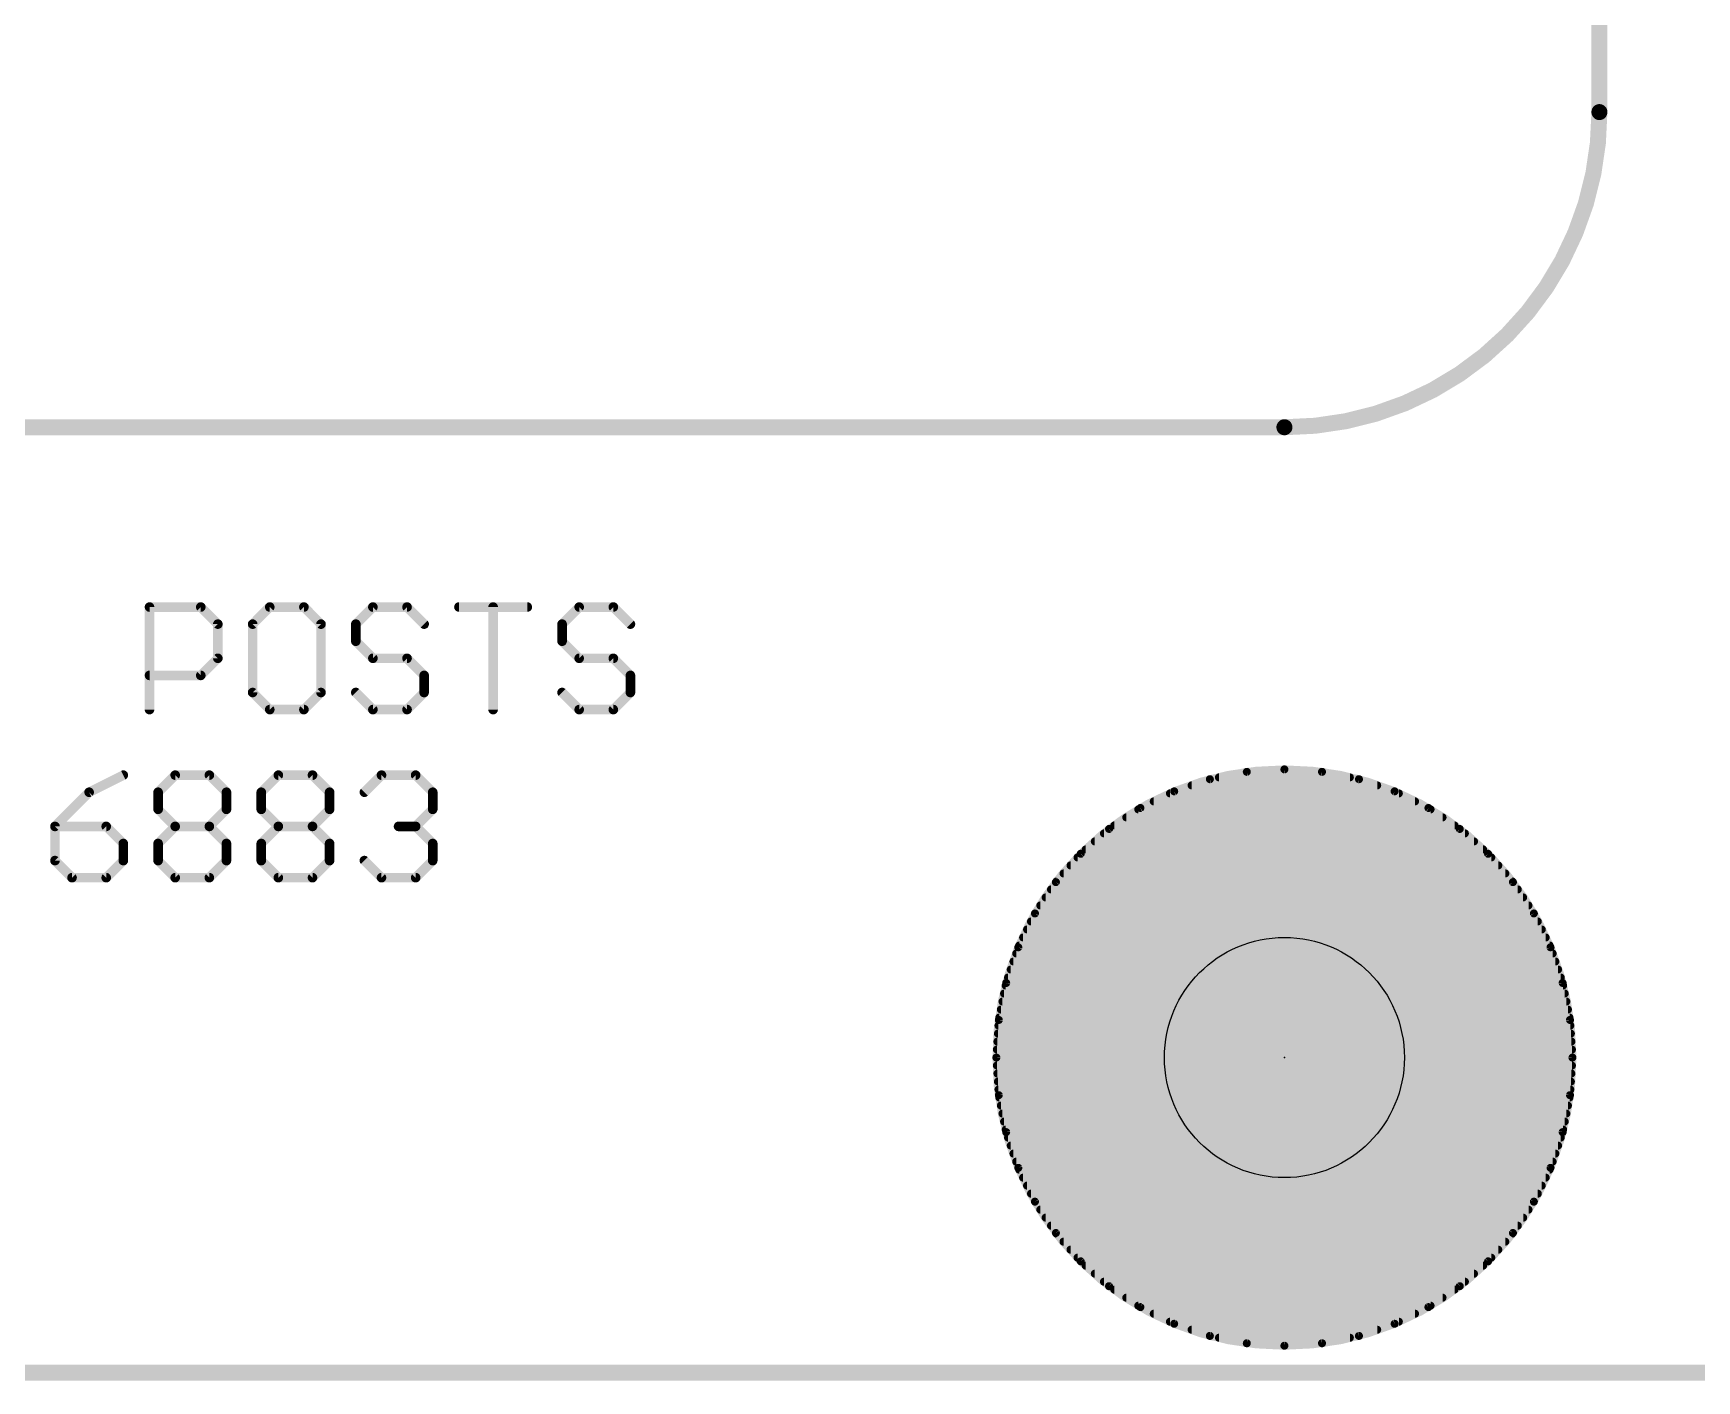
# Model space of a CAD drawing. Extents: x 0 to 426, y 0 to 160.
# Drawn here: x 225.14 to 251.54, y -0.13 to 21.25 of the extents above; entities that cross this region are included whole.
import ezdxf

# ---------------------------------------------------------------- set-up
doc = ezdxf.new("R2010")
doc.units = 0
doc.header["$MEASUREMENT"] = 0
for name, color, linetype in [('20', 7, 'CONTINUOUS'), ('21', 253, 'CONTINUOUS'), ('23', 7, 'CONTINUOUS'), ('41', 22, 'CONTINUOUS'), ('42', 175, 'CONTINUOUS'), ('48', 253, 'CONTINUOUS')]:
    doc.layers.add(name, color=color, linetype=linetype)

msp = doc.modelspace()

# ---------------------------------------------------------------- linework, layer by layer
at = {"layer": '20', "const_width": 0.254}
for points in [[(250, 40), (250, 20)], [(245, 15), (205, 15)], [(5, 0), (335, 0)]]:
    msp.add_lwpolyline(points, dxfattribs=at)
at = {"layer": '20'}
for points, const_width in [([(245, 15, 0.4142), (250, 20)], 0.254), ([(250.0635, 20, 1), (249.9365, 20)], 0.127), ([(249.9365, 20, 1), (250.0635, 20)], 0.127), ([(245, 15.0635, 1), (245, 14.9365)], 0.127), ([(245, 14.9365, 1), (245, 15.0635)], 0.127)]:
    msp.add_lwpolyline(points, format="xyb", dxfattribs=dict(at, const_width=const_width))
msp.add_circle((245, 5), 1.905, dxfattribs=at)
at = {"layer": '21', "const_width": 0.127}
msp.add_lwpolyline([(245, 0.428, 1), (245, 9.572, 1), (245, 0.428)], format="xyb", dxfattribs=at)
at = {"layer": '23'}
msp.add_point((245, 5), dxfattribs=at)
at = {"layer": '41', "const_width": 0.127}
for points in [[(243.8167, 9.4162), (244.4032, 9.5329)], [(243.9614, 9.445), (246.0386, 9.445)], [(244.4032, 9.5329), (245, 9.572)], [(245, 9.572), (245.5968, 9.5329)], [(245.5968, 9.5329), (246.1833, 9.4162)], [(242.714, 8.9595), (243.2504, 9.224)], [(243.1835, 9.191), (246.8165, 9.191)], [(243.2504, 9.224), (243.8167, 9.4162)], [(243.5274, 9.318), (246.4726, 9.318)], [(246.1833, 9.4162), (246.7496, 9.224)], [(246.7496, 9.224), (247.286, 8.9595)], [(242.2167, 8.6272), (242.714, 8.9595)], [(242.6804, 8.937), (247.3196, 8.937)], [(242.926, 9.064), (247.074, 9.064)], [(247.286, 8.9595), (247.7833, 8.6272)], [(242.3002, 8.683), (247.6998, 8.683)], [(242.4903, 8.81), (247.5097, 8.81)], [(241.7671, 8.2329), (242.2167, 8.6272)], [(241.9907, 8.429), (248.0093, 8.429)], [(242.1355, 8.556), (247.8645, 8.556)], [(247.7833, 8.6272), (248.2329, 8.2329)], [(241.3728, 7.7833), (241.7671, 8.2329)], [(241.7163, 8.175), (248.2837, 8.175)], [(241.8459, 8.302), (248.1541, 8.302)], [(248.2329, 8.2329), (248.6272, 7.7833)], [(241.4936, 7.921), (248.5064, 7.921)], [(241.605, 8.048), (248.395, 8.048)], [(241.0405, 7.286), (241.3728, 7.7833)], [(241.2951, 7.667), (248.7049, 7.667)], [(241.3822, 7.794), (248.6178, 7.794)], [(248.6272, 7.7833), (248.9595, 7.286)], [(241.1254, 7.413), (248.8746, 7.413)], [(241.2102, 7.54), (248.7897, 7.54)], [(240.776, 6.7496), (241.0405, 7.286)], [(240.9779, 7.159), (249.0221, 7.159)], [(241.0405, 7.286), (248.9595, 7.286)], [(248.9595, 7.286), (249.224, 6.7496)], [(240.8526, 6.905), (249.1474, 6.905)], [(240.9153, 7.032), (249.0847, 7.032)], [(240.5838, 6.1833), (240.776, 6.7496)], [(240.7425, 6.651), (249.2575, 6.651)], [(240.79, 6.778), (249.21, 6.778)], [(249.224, 6.7496), (249.4162, 6.1833)], [(240.6563, 6.397), (249.3437, 6.397)], [(240.6994, 6.524), (249.3006, 6.524)], [(240.4671, 5.5968), (240.5838, 6.1833)], [(240.5505, 6.016), (249.4495, 6.016)], [(240.5758, 6.143), (249.4242, 6.143)], [(240.6132, 6.27), (249.3868, 6.27)], [(249.4162, 6.1833), (249.5329, 5.5968)], [(240.5, 5.762), (249.5, 5.762)], [(240.5252, 5.889), (249.4748, 5.889)], [(240.428, 5), (240.4671, 5.5968)], [(240.4613, 5.508), (249.5387, 5.508)], [(240.4747, 5.635), (249.5253, 5.635)], [(249.5329, 5.5968), (249.572, 5)], [(240.4446, 5.254), (249.5554, 5.254)], [(240.453, 5.381), (249.547, 5.381)], [(240.4671, 4.4032), (240.428, 5)], [(240.428, 5), (249.572, 5)], [(240.4363, 5.127), (249.5637, 5.127)], [(249.572, 5), (249.5329, 4.4032)], [(240.4363, 4.873), (249.5637, 4.873)], [(240.4447, 4.746), (249.5554, 4.746)], [(240.453, 4.619), (249.547, 4.619)], [(240.4613, 4.492), (249.5387, 4.492)], [(240.5838, 3.8167), (240.4671, 4.4032)], [(240.4747, 4.365), (249.5253, 4.365)], [(240.5, 4.238), (249.5, 4.238)], [(249.5329, 4.4032), (249.4162, 3.8167)], [(240.5252, 4.111), (249.4748, 4.111)], [(240.5505, 3.984), (249.4495, 3.984)], [(240.5758, 3.857), (249.4242, 3.857)], [(240.776, 3.2504), (240.5838, 3.8167)], [(240.6132, 3.73), (249.3868, 3.73)], [(249.4162, 3.8167), (249.224, 3.2504)], [(240.6563, 3.603), (249.3437, 3.603)], [(240.6994, 3.476), (249.3006, 3.476)], [(240.7425, 3.349), (249.2575, 3.349)], [(241.0405, 2.714), (240.776, 3.2504)], [(240.79, 3.222), (249.21, 3.222)], [(249.224, 3.2504), (248.9595, 2.714)], [(240.8526, 3.095), (249.1474, 3.095)], [(240.9153, 2.968), (249.0847, 2.968)], [(240.9779, 2.841), (249.0221, 2.841)], [(241.3728, 2.2167), (241.0405, 2.714)], [(241.0405, 2.714), (248.9595, 2.714)], [(241.1254, 2.587), (248.8746, 2.587)], [(248.9595, 2.714), (248.6272, 2.2167)], [(241.2103, 2.46), (248.7898, 2.46)], [(241.2951, 2.333), (248.7049, 2.333)], [(241.7671, 1.7671), (241.3728, 2.2167)], [(241.3822, 2.206), (248.6178, 2.206)], [(241.4936, 2.079), (248.5064, 2.079)], [(248.6272, 2.2167), (248.2329, 1.7671)], [(241.605, 1.952), (248.395, 1.952)], [(241.7163, 1.825), (248.2837, 1.825)], [(242.2167, 1.3728), (241.7671, 1.7671)], [(241.8459, 1.698), (248.1541, 1.698)], [(241.9907, 1.571), (248.0093, 1.571)], [(248.2329, 1.7671), (247.7833, 1.3728)], [(242.1355, 1.444), (247.8645, 1.444)], [(242.714, 1.0405), (242.2167, 1.3728)], [(242.3002, 1.317), (247.6998, 1.317)], [(247.7833, 1.3728), (247.286, 1.0405)], [(242.4903, 1.19), (247.5097, 1.19)], [(242.6804, 1.063), (247.3196, 1.063)], [(243.2504, 0.776), (242.714, 1.0405)], [(247.286, 1.0405), (246.7496, 0.776)], [(242.926, 0.936), (247.074, 0.936)], [(243.1835, 0.809), (246.8165, 0.809)], [(243.8167, 0.5838), (243.2504, 0.776)], [(246.7496, 0.776), (246.1833, 0.5838)], [(243.5274, 0.682), (246.4727, 0.682)], [(244.4032, 0.4671), (243.8167, 0.5838)], [(243.9614, 0.555), (246.0386, 0.555)], [(245, 0.428), (244.4032, 0.4671)], [(245.5968, 0.4671), (245, 0.428)], [(246.1833, 0.5838), (245.5968, 0.4671)]]:
    msp.add_lwpolyline(points, dxfattribs=at)
at = {"layer": '41', "const_width": 0.0635}
for points in [[(243.9614, 9.4768, 1), (243.9614, 9.4132)], [(244.4012, 9.5646, 1), (244.4053, 9.5012)], [(244.4094, 9.5017, 1), (244.397, 9.564)], [(245.0021, 9.6037, 1), (244.9979, 9.5403)], [(245.0021, 9.5403, 1), (244.9979, 9.6037)], [(245.603, 9.564, 1), (245.5906, 9.5017)], [(245.5947, 9.5012, 1), (245.5988, 9.5646)], [(246.0386, 9.4132, 1), (246.0386, 9.4768)], [(243.1835, 9.2228, 1), (243.1835, 9.1593)], [(243.2402, 9.254, 1), (243.2606, 9.1939)], [(243.2644, 9.1955, 1), (243.2363, 9.2525)], [(243.5274, 9.3498, 1), (243.5274, 9.2862)], [(243.8105, 9.4474, 1), (243.8229, 9.3851)], [(243.8269, 9.3861, 1), (243.8065, 9.4463)], [(246.1935, 9.4463, 1), (246.1731, 9.3861)], [(246.1771, 9.3851, 1), (246.1895, 9.4474)], [(246.4726, 9.2862, 1), (246.4726, 9.3498)], [(246.7637, 9.2525, 1), (246.7356, 9.1955)], [(246.7394, 9.1939, 1), (246.7598, 9.254)], [(246.8165, 9.1593, 1), (246.8165, 9.2228)], [(242.6804, 8.9688, 1), (242.6804, 8.9053)], [(242.7, 8.9879, 1), (242.728, 8.931)], [(242.7316, 8.9331, 1), (242.6964, 8.9859)], [(242.926, 9.0958, 1), (242.926, 9.0322)], [(247.074, 9.0322, 1), (247.074, 9.0958)], [(247.3036, 8.9859, 1), (247.2684, 8.9331)], [(247.272, 8.931, 1), (247.3, 8.9879)], [(247.3196, 8.9053, 1), (247.3196, 8.9688)], [(242.3002, 8.7148, 1), (242.3002, 8.6512)], [(242.4903, 8.8418, 1), (242.4903, 8.7782)], [(247.5097, 8.7782, 1), (247.5097, 8.8418)], [(247.6998, 8.6512, 1), (247.6998, 8.7148)], [(241.9907, 8.4608, 1), (241.9907, 8.3972)], [(242.1355, 8.5878, 1), (242.1355, 8.5243)], [(242.1991, 8.6536, 1), (242.2344, 8.6008)], [(242.2377, 8.6033, 1), (242.1958, 8.6511)], [(247.8042, 8.6511, 1), (247.7623, 8.6033)], [(247.7656, 8.6008, 1), (247.8009, 8.6536)], [(247.8645, 8.5243, 1), (247.8645, 8.5878)], [(248.0093, 8.3972, 1), (248.0093, 8.4608)], [(241.7163, 8.2068, 1), (241.7163, 8.1433)], [(241.7462, 8.2568, 1), (241.788, 8.209)], [(241.791, 8.212, 1), (241.7432, 8.2538)], [(241.8459, 8.3338, 1), (241.8459, 8.2702)], [(248.1541, 8.2702, 1), (248.1541, 8.3338)], [(248.2568, 8.2538, 1), (248.209, 8.212)], [(248.212, 8.209, 1), (248.2538, 8.2568)], [(248.2837, 8.1433, 1), (248.2837, 8.2068)], [(241.4936, 7.9527, 1), (241.4936, 7.8893)], [(241.605, 8.0798, 1), (241.605, 8.0162)], [(248.395, 8.0162, 1), (248.395, 8.0798)], [(248.5064, 7.8893, 1), (248.5064, 7.9527)], [(241.2951, 7.6988, 1), (241.2951, 7.6353)], [(241.3489, 7.8042, 1), (241.3967, 7.7623)], [(241.3992, 7.7656, 1), (241.3464, 7.8009)], [(241.3822, 7.8258, 1), (241.3822, 7.7623)], [(248.6536, 7.8009, 1), (248.6008, 7.7656)], [(248.6033, 7.7623, 1), (248.6511, 7.8042)], [(248.6178, 7.7623, 1), (248.6178, 7.8258)], [(248.7049, 7.6353, 1), (248.7049, 7.6988)], [(241.1254, 7.4447, 1), (241.1254, 7.3813)], [(241.2102, 7.5717, 1), (241.2102, 7.5083)], [(248.7897, 7.5083, 1), (248.7897, 7.5717)], [(248.8746, 7.3813, 1), (248.8746, 7.4447)], [(240.9779, 7.1908, 1), (240.9779, 7.1273)], [(241.0405, 7.3178, 1), (241.0405, 7.2543)], [(241.0141, 7.3036, 1), (241.0669, 7.2684)], [(241.069, 7.272, 1), (241.0121, 7.3)], [(248.9879, 7.3, 1), (248.931, 7.272)], [(248.9331, 7.2684, 1), (248.9859, 7.3036)], [(248.9595, 7.2543, 1), (248.9595, 7.3178)], [(249.0221, 7.1273, 1), (249.0221, 7.1908)], [(240.8526, 6.9367, 1), (240.8526, 6.8733)], [(240.9153, 7.0637, 1), (240.9153, 7.0003)], [(249.0847, 7.0003, 1), (249.0847, 7.0637)], [(249.1474, 6.8733, 1), (249.1474, 6.9367)], [(240.7425, 6.6828, 1), (240.7425, 6.6193)], [(240.7475, 6.7637, 1), (240.8045, 6.7356)], [(240.8061, 6.7394, 1), (240.746, 6.7598)], [(240.79, 6.8098, 1), (240.79, 6.7463)], [(249.254, 6.7598, 1), (249.1939, 6.7394)], [(249.1955, 6.7356, 1), (249.2525, 6.7637)], [(249.21, 6.7463, 1), (249.21, 6.8098)], [(249.2575, 6.6193, 1), (249.2575, 6.6828)], [(240.6563, 6.4287, 1), (240.6563, 6.3653)], [(240.6994, 6.5557, 1), (240.6994, 6.4923)], [(249.3006, 6.4923, 1), (249.3006, 6.5557)], [(249.3437, 6.3653, 1), (249.3437, 6.4287)], [(240.5505, 6.0477, 1), (240.5505, 5.9843)], [(240.5758, 6.1748, 1), (240.5758, 6.1113)], [(240.5537, 6.1935, 1), (240.6139, 6.1731)], [(240.6149, 6.1771, 1), (240.5526, 6.1895)], [(240.6132, 6.3018, 1), (240.6132, 6.2383)], [(249.4474, 6.1895, 1), (249.3851, 6.1771)], [(249.3861, 6.1731, 1), (249.4463, 6.1935)], [(249.3868, 6.2383, 1), (249.3868, 6.3018)], [(249.4242, 6.1113, 1), (249.4242, 6.1748)], [(249.4495, 5.9843, 1), (249.4495, 6.0477)], [(240.5, 5.7938, 1), (240.5, 5.7303)], [(240.5252, 5.9207, 1), (240.5252, 5.8573)], [(249.4748, 5.8573, 1), (249.4748, 5.9207)], [(249.5, 5.7303, 1), (249.5, 5.7938)], [(240.4613, 5.5397, 1), (240.4613, 5.4763)], [(240.4988, 5.5947, 1), (240.4354, 5.5988)], [(240.436, 5.603, 1), (240.4983, 5.5906)], [(240.4747, 5.6668, 1), (240.4747, 5.6033)], [(249.5646, 5.5988, 1), (249.5012, 5.5947)], [(249.5017, 5.5906, 1), (249.564, 5.603)], [(249.5253, 5.6033, 1), (249.5253, 5.6668)], [(249.5387, 5.4763, 1), (249.5387, 5.5397)], [(240.4446, 5.2858, 1), (240.4446, 5.2223)], [(240.453, 5.4127, 1), (240.453, 5.3493)], [(249.547, 5.3493, 1), (249.547, 5.4127)], [(249.5554, 5.2223, 1), (249.5554, 5.2858)], [(240.4597, 5.0021, 1), (240.3963, 4.9979)], [(240.3963, 5.0021, 1), (240.4597, 4.9979)], [(240.428, 5.0317, 1), (240.428, 4.9683)], [(240.4363, 5.1588, 1), (240.4363, 5.0953)], [(249.6037, 4.9979, 1), (249.5403, 5.0021)], [(249.5403, 4.9979, 1), (249.6037, 5.0021)], [(249.5637, 5.0953, 1), (249.5637, 5.1588)], [(249.572, 4.9683, 1), (249.572, 5.0317)], [(240.4363, 4.9047, 1), (240.4363, 4.8413)], [(240.4447, 4.7778, 1), (240.4447, 4.7143)], [(249.5554, 4.7143, 1), (249.5554, 4.7778)], [(249.5637, 4.8413, 1), (249.5637, 4.9047)], [(240.453, 4.6508, 1), (240.453, 4.5873)], [(240.4613, 4.5237, 1), (240.4613, 4.4603)], [(249.5387, 4.4603, 1), (249.5387, 4.5237)], [(249.547, 4.5873, 1), (249.547, 4.6508)], [(240.4983, 4.4094, 1), (240.436, 4.397)], [(240.4354, 4.4012, 1), (240.4988, 4.4053)], [(240.4747, 4.3967, 1), (240.4747, 4.3333)], [(240.5, 4.2698, 1), (240.5, 4.2063)], [(249.5, 4.2063, 1), (249.5, 4.2698)], [(249.5012, 4.4053, 1), (249.5646, 4.4012)], [(249.564, 4.397, 1), (249.5017, 4.4094)], [(249.5253, 4.3333, 1), (249.5253, 4.3967)], [(240.5252, 4.1427, 1), (240.5252, 4.0793)], [(240.5505, 4.0157, 1), (240.5505, 3.9522)], [(249.4495, 3.9522, 1), (249.4495, 4.0157)], [(249.4748, 4.0793, 1), (249.4748, 4.1427)], [(240.5758, 3.8888, 1), (240.5758, 3.8253)], [(240.6139, 3.8269, 1), (240.5537, 3.8065)], [(240.5526, 3.8105, 1), (240.6149, 3.8229)], [(240.6132, 3.7618, 1), (240.6132, 3.6982)], [(249.3851, 3.8229, 1), (249.4474, 3.8105)], [(249.4463, 3.8065, 1), (249.3861, 3.8269)], [(249.3868, 3.6982, 1), (249.3868, 3.7618)], [(249.4242, 3.8253, 1), (249.4242, 3.8888)], [(240.6563, 3.6348, 1), (240.6563, 3.5713)], [(240.6994, 3.5078, 1), (240.6994, 3.4442)], [(249.3006, 3.4442, 1), (249.3006, 3.5078)], [(249.3437, 3.5713, 1), (249.3437, 3.6348)], [(240.7425, 3.3808, 1), (240.7425, 3.3173)], [(240.8045, 3.2644, 1), (240.7475, 3.2363)], [(240.746, 3.2402, 1), (240.8061, 3.2606)], [(240.79, 3.2538, 1), (240.79, 3.1902)], [(249.1939, 3.2606, 1), (249.254, 3.2402)], [(249.2525, 3.2363, 1), (249.1955, 3.2644)], [(249.21, 3.1902, 1), (249.21, 3.2538)], [(249.2575, 3.3173, 1), (249.2575, 3.3808)], [(240.8526, 3.1268, 1), (240.8526, 3.0633)], [(240.9153, 2.9998, 1), (240.9153, 2.9362)], [(240.9779, 2.8728, 1), (240.9779, 2.8093)], [(249.0221, 2.8093, 1), (249.0221, 2.8728)], [(249.0847, 2.9362, 1), (249.0847, 2.9998)], [(249.1474, 3.0633, 1), (249.1474, 3.1268)], [(241.0405, 2.7458, 1), (241.0405, 2.6822)], [(241.0669, 2.7316, 1), (241.0141, 2.6964)], [(241.0121, 2.7, 1), (241.069, 2.728)], [(241.1254, 2.6188, 1), (241.1254, 2.5553)], [(248.8746, 2.5553, 1), (248.8746, 2.6188)], [(248.931, 2.728, 1), (248.9879, 2.7)], [(248.9859, 2.6964, 1), (248.9331, 2.7316)], [(248.9595, 2.6822, 1), (248.9595, 2.7458)], [(241.2103, 2.4918, 1), (241.2103, 2.4282)], [(241.2951, 2.3648, 1), (241.2951, 2.3013)], [(248.7049, 2.3013, 1), (248.7049, 2.3648)], [(248.7898, 2.4282, 1), (248.7898, 2.4918)], [(241.3967, 2.2377, 1), (241.3489, 2.1958)], [(241.3464, 2.1991, 1), (241.3992, 2.2344)], [(241.3822, 2.2378, 1), (241.3822, 2.1742)], [(241.4936, 2.1108, 1), (241.4936, 2.0473)], [(248.5064, 2.0473, 1), (248.5064, 2.1108)], [(248.6008, 2.2344, 1), (248.6536, 2.1991)], [(248.6511, 2.1958, 1), (248.6033, 2.2377)], [(248.6178, 2.1742, 1), (248.6178, 2.2378)], [(241.605, 1.9838, 1), (241.605, 1.9203)], [(241.7163, 1.8568, 1), (241.7163, 1.7933)], [(248.2837, 1.7933, 1), (248.2837, 1.8568)], [(248.395, 1.9203, 1), (248.395, 1.9838)], [(241.788, 1.791, 1), (241.7462, 1.7432)], [(241.7432, 1.7462, 1), (241.791, 1.788)], [(241.8459, 1.7298, 1), (241.8459, 1.6663)], [(241.9907, 1.6028, 1), (241.9907, 1.5393)], [(248.0093, 1.5393, 1), (248.0093, 1.6028)], [(248.1541, 1.6663, 1), (248.1541, 1.7298)], [(248.209, 1.788, 1), (248.2568, 1.7462)], [(248.2538, 1.7432, 1), (248.212, 1.791)], [(242.1355, 1.4758, 1), (242.1355, 1.4123)], [(242.2344, 1.3992, 1), (242.1991, 1.3464)], [(242.1958, 1.3489, 1), (242.2377, 1.3967)], [(242.3002, 1.3488, 1), (242.3002, 1.2853)], [(247.6998, 1.2853, 1), (247.6998, 1.3488)], [(247.7623, 1.3967, 1), (247.8042, 1.3489)], [(247.8009, 1.3464, 1), (247.7656, 1.3992)], [(247.8645, 1.4123, 1), (247.8645, 1.4758)], [(242.4903, 1.2217, 1), (242.4903, 1.1583)], [(242.6804, 1.0947, 1), (242.6804, 1.0312)], [(242.728, 1.069, 1), (242.7, 1.0121)], [(242.6964, 1.0141, 1), (242.7316, 1.0669)], [(247.2684, 1.0669, 1), (247.3036, 1.0141)], [(247.3, 1.0121, 1), (247.272, 1.069)], [(247.3196, 1.0312, 1), (247.3196, 1.0947)], [(247.5097, 1.1583, 1), (247.5097, 1.2217)], [(242.926, 0.9678, 1), (242.926, 0.9042)], [(243.1835, 0.8408, 1), (243.1835, 0.7772)], [(243.2606, 0.8061, 1), (243.2402, 0.746)], [(243.2363, 0.7475, 1), (243.2644, 0.8045)], [(246.7356, 0.8045, 1), (246.7637, 0.7475)], [(246.7598, 0.746, 1), (246.7394, 0.8061)], [(246.8165, 0.7772, 1), (246.8165, 0.8408)], [(247.074, 0.9042, 1), (247.074, 0.9678)], [(243.5274, 0.7138, 1), (243.5274, 0.6502)], [(243.8229, 0.6149, 1), (243.8105, 0.5526)], [(243.8065, 0.5537, 1), (243.8269, 0.6139)], [(243.9614, 0.5868, 1), (243.9614, 0.5232)], [(244.4053, 0.4988, 1), (244.4012, 0.4354)], [(244.397, 0.436, 1), (244.4094, 0.4983)], [(245.5906, 0.4983, 1), (245.603, 0.436)], [(245.5988, 0.4354, 1), (245.5947, 0.4988)], [(246.0386, 0.5232, 1), (246.0386, 0.5868)], [(246.1731, 0.6139, 1), (246.1935, 0.5537)], [(246.1895, 0.5526, 1), (246.1771, 0.6149)], [(246.4727, 0.6502, 1), (246.4727, 0.7138)], [(244.9979, 0.4597, 1), (245.0021, 0.3963)], [(244.9979, 0.3963, 1), (245.0021, 0.4597)]]:
    msp.add_lwpolyline(points, format="xyb", dxfattribs=at)
at = {"layer": '42', "const_width": 0.127}
for points in [[(243.8167, 9.4162), (244.4032, 9.5329)], [(243.9614, 9.445), (246.0386, 9.445)], [(244.4032, 9.5329), (245, 9.572)], [(245, 9.572), (245.5968, 9.5329)], [(245.5968, 9.5329), (246.1833, 9.4162)], [(242.714, 8.9595), (243.2504, 9.224)], [(243.1835, 9.191), (246.8165, 9.191)], [(243.2504, 9.224), (243.8167, 9.4162)], [(243.5274, 9.318), (246.4726, 9.318)], [(246.1833, 9.4162), (246.7496, 9.224)], [(246.7496, 9.224), (247.286, 8.9595)], [(242.2167, 8.6272), (242.714, 8.9595)], [(242.6804, 8.937), (247.3196, 8.937)], [(242.926, 9.064), (247.074, 9.064)], [(247.286, 8.9595), (247.7833, 8.6272)], [(242.3002, 8.683), (247.6998, 8.683)], [(242.4903, 8.81), (247.5097, 8.81)], [(241.7671, 8.2329), (242.2167, 8.6272)], [(241.9907, 8.429), (248.0093, 8.429)], [(242.1355, 8.556), (247.8645, 8.556)], [(247.7833, 8.6272), (248.2329, 8.2329)], [(241.3728, 7.7833), (241.7671, 8.2329)], [(241.7163, 8.175), (248.2837, 8.175)], [(241.8459, 8.302), (248.1541, 8.302)], [(248.2329, 8.2329), (248.6272, 7.7833)], [(241.4936, 7.921), (248.5064, 7.921)], [(241.605, 8.048), (248.395, 8.048)], [(241.0405, 7.286), (241.3728, 7.7833)], [(241.2951, 7.667), (248.7049, 7.667)], [(241.3822, 7.794), (248.6178, 7.794)], [(248.6272, 7.7833), (248.9595, 7.286)], [(241.1254, 7.413), (248.8746, 7.413)], [(241.2102, 7.54), (248.7897, 7.54)], [(240.776, 6.7496), (241.0405, 7.286)], [(240.9779, 7.159), (249.0221, 7.159)], [(241.0405, 7.286), (248.9595, 7.286)], [(248.9595, 7.286), (249.224, 6.7496)], [(240.8526, 6.905), (249.1474, 6.905)], [(240.9153, 7.032), (249.0847, 7.032)], [(240.5838, 6.1833), (240.776, 6.7496)], [(240.7425, 6.651), (249.2575, 6.651)], [(240.79, 6.778), (249.21, 6.778)], [(249.224, 6.7496), (249.4162, 6.1833)], [(240.6563, 6.397), (249.3437, 6.397)], [(240.6994, 6.524), (249.3006, 6.524)], [(240.4671, 5.5968), (240.5838, 6.1833)], [(240.5505, 6.016), (249.4495, 6.016)], [(240.5758, 6.143), (249.4242, 6.143)], [(240.6132, 6.27), (249.3868, 6.27)], [(249.4162, 6.1833), (249.5329, 5.5968)], [(240.5, 5.762), (249.5, 5.762)], [(240.5252, 5.889), (249.4748, 5.889)], [(240.428, 5), (240.4671, 5.5968)], [(240.4613, 5.508), (249.5387, 5.508)], [(240.4747, 5.635), (249.5253, 5.635)], [(249.5329, 5.5968), (249.572, 5)], [(240.4446, 5.254), (249.5554, 5.254)], [(240.453, 5.381), (249.547, 5.381)], [(240.4671, 4.4032), (240.428, 5)], [(240.428, 5), (249.572, 5)], [(240.4363, 5.127), (249.5637, 5.127)], [(249.572, 5), (249.5329, 4.4032)], [(240.4363, 4.873), (249.5637, 4.873)], [(240.4447, 4.746), (249.5554, 4.746)], [(240.453, 4.619), (249.547, 4.619)], [(240.4613, 4.492), (249.5387, 4.492)], [(240.5838, 3.8167), (240.4671, 4.4032)], [(240.4747, 4.365), (249.5253, 4.365)], [(240.5, 4.238), (249.5, 4.238)], [(249.5329, 4.4032), (249.4162, 3.8167)], [(240.5252, 4.111), (249.4748, 4.111)], [(240.5505, 3.984), (249.4495, 3.984)], [(240.5758, 3.857), (249.4242, 3.857)], [(240.776, 3.2504), (240.5838, 3.8167)], [(240.6132, 3.73), (249.3868, 3.73)], [(249.4162, 3.8167), (249.224, 3.2504)], [(240.6563, 3.603), (249.3437, 3.603)], [(240.6994, 3.476), (249.3006, 3.476)], [(240.7425, 3.349), (249.2575, 3.349)], [(241.0405, 2.714), (240.776, 3.2504)], [(240.79, 3.222), (249.21, 3.222)], [(249.224, 3.2504), (248.9595, 2.714)], [(240.8526, 3.095), (249.1474, 3.095)], [(240.9153, 2.968), (249.0847, 2.968)], [(240.9779, 2.841), (249.0221, 2.841)], [(241.3728, 2.2167), (241.0405, 2.714)], [(241.0405, 2.714), (248.9595, 2.714)], [(241.1254, 2.587), (248.8746, 2.587)], [(248.9595, 2.714), (248.6272, 2.2167)], [(241.2103, 2.46), (248.7898, 2.46)], [(241.2951, 2.333), (248.7049, 2.333)], [(241.7671, 1.7671), (241.3728, 2.2167)], [(241.3822, 2.206), (248.6178, 2.206)], [(241.4936, 2.079), (248.5064, 2.079)], [(248.6272, 2.2167), (248.2329, 1.7671)], [(241.605, 1.952), (248.395, 1.952)], [(241.7163, 1.825), (248.2837, 1.825)], [(242.2167, 1.3728), (241.7671, 1.7671)], [(241.8459, 1.698), (248.1541, 1.698)], [(241.9907, 1.571), (248.0093, 1.571)], [(248.2329, 1.7671), (247.7833, 1.3728)], [(242.1355, 1.444), (247.8645, 1.444)], [(242.714, 1.0405), (242.2167, 1.3728)], [(242.3002, 1.317), (247.6998, 1.317)], [(247.7833, 1.3728), (247.286, 1.0405)], [(242.4903, 1.19), (247.5097, 1.19)], [(242.6804, 1.063), (247.3196, 1.063)], [(243.2504, 0.776), (242.714, 1.0405)], [(247.286, 1.0405), (246.7496, 0.776)], [(242.926, 0.936), (247.074, 0.936)], [(243.1835, 0.809), (246.8165, 0.809)], [(243.8167, 0.5838), (243.2504, 0.776)], [(246.7496, 0.776), (246.1833, 0.5838)], [(243.5274, 0.682), (246.4727, 0.682)], [(244.4032, 0.4671), (243.8167, 0.5838)], [(243.9614, 0.555), (246.0386, 0.555)], [(245, 0.428), (244.4032, 0.4671)], [(245.5968, 0.4671), (245, 0.428)], [(246.1833, 0.5838), (245.5968, 0.4671)]]:
    msp.add_lwpolyline(points, dxfattribs=at)
at = {"layer": '42', "const_width": 0.0635}
for points in [[(243.9614, 9.4768, 1), (243.9614, 9.4132)], [(244.4012, 9.5646, 1), (244.4053, 9.5012)], [(244.4094, 9.5017, 1), (244.397, 9.564)], [(245.0021, 9.6037, 1), (244.9979, 9.5403)], [(245.0021, 9.5403, 1), (244.9979, 9.6037)], [(245.603, 9.564, 1), (245.5906, 9.5017)], [(245.5947, 9.5012, 1), (245.5988, 9.5646)], [(246.0386, 9.4132, 1), (246.0386, 9.4768)], [(243.1835, 9.2228, 1), (243.1835, 9.1593)], [(243.2402, 9.254, 1), (243.2606, 9.1939)], [(243.2644, 9.1955, 1), (243.2363, 9.2525)], [(243.5274, 9.3498, 1), (243.5274, 9.2862)], [(243.8105, 9.4474, 1), (243.8229, 9.3851)], [(243.8269, 9.3861, 1), (243.8065, 9.4463)], [(246.1935, 9.4463, 1), (246.1731, 9.3861)], [(246.1771, 9.3851, 1), (246.1895, 9.4474)], [(246.4726, 9.2862, 1), (246.4726, 9.3498)], [(246.7637, 9.2525, 1), (246.7356, 9.1955)], [(246.7394, 9.1939, 1), (246.7598, 9.254)], [(246.8165, 9.1593, 1), (246.8165, 9.2228)], [(242.6804, 8.9688, 1), (242.6804, 8.9053)], [(242.7, 8.9879, 1), (242.728, 8.931)], [(242.7316, 8.9331, 1), (242.6964, 8.9859)], [(242.926, 9.0958, 1), (242.926, 9.0322)], [(247.074, 9.0322, 1), (247.074, 9.0958)], [(247.3036, 8.9859, 1), (247.2684, 8.9331)], [(247.272, 8.931, 1), (247.3, 8.9879)], [(247.3196, 8.9053, 1), (247.3196, 8.9688)], [(242.3002, 8.7148, 1), (242.3002, 8.6512)], [(242.4903, 8.8418, 1), (242.4903, 8.7782)], [(247.5097, 8.7782, 1), (247.5097, 8.8418)], [(247.6998, 8.6512, 1), (247.6998, 8.7148)], [(241.9907, 8.4608, 1), (241.9907, 8.3972)], [(242.1355, 8.5878, 1), (242.1355, 8.5243)], [(242.1991, 8.6536, 1), (242.2344, 8.6008)], [(242.2377, 8.6033, 1), (242.1958, 8.6511)], [(247.8042, 8.6511, 1), (247.7623, 8.6033)], [(247.7656, 8.6008, 1), (247.8009, 8.6536)], [(247.8645, 8.5243, 1), (247.8645, 8.5878)], [(248.0093, 8.3972, 1), (248.0093, 8.4608)], [(241.7163, 8.2068, 1), (241.7163, 8.1433)], [(241.7462, 8.2568, 1), (241.788, 8.209)], [(241.791, 8.212, 1), (241.7432, 8.2538)], [(241.8459, 8.3338, 1), (241.8459, 8.2702)], [(248.1541, 8.2702, 1), (248.1541, 8.3338)], [(248.2568, 8.2538, 1), (248.209, 8.212)], [(248.212, 8.209, 1), (248.2538, 8.2568)], [(248.2837, 8.1433, 1), (248.2837, 8.2068)], [(241.4936, 7.9527, 1), (241.4936, 7.8893)], [(241.605, 8.0798, 1), (241.605, 8.0162)], [(248.395, 8.0162, 1), (248.395, 8.0798)], [(248.5064, 7.8893, 1), (248.5064, 7.9527)], [(241.2951, 7.6988, 1), (241.2951, 7.6353)], [(241.3489, 7.8042, 1), (241.3967, 7.7623)], [(241.3992, 7.7656, 1), (241.3464, 7.8009)], [(241.3822, 7.8258, 1), (241.3822, 7.7623)], [(248.6536, 7.8009, 1), (248.6008, 7.7656)], [(248.6033, 7.7623, 1), (248.6511, 7.8042)], [(248.6178, 7.7623, 1), (248.6178, 7.8258)], [(248.7049, 7.6353, 1), (248.7049, 7.6988)], [(241.1254, 7.4447, 1), (241.1254, 7.3813)], [(241.2102, 7.5717, 1), (241.2102, 7.5083)], [(248.7897, 7.5083, 1), (248.7897, 7.5717)], [(248.8746, 7.3813, 1), (248.8746, 7.4447)], [(240.9779, 7.1908, 1), (240.9779, 7.1273)], [(241.0405, 7.3178, 1), (241.0405, 7.2543)], [(241.0141, 7.3036, 1), (241.0669, 7.2684)], [(241.069, 7.272, 1), (241.0121, 7.3)], [(248.9879, 7.3, 1), (248.931, 7.272)], [(248.9331, 7.2684, 1), (248.9859, 7.3036)], [(248.9595, 7.2543, 1), (248.9595, 7.3178)], [(249.0221, 7.1273, 1), (249.0221, 7.1908)], [(240.8526, 6.9367, 1), (240.8526, 6.8733)], [(240.9153, 7.0637, 1), (240.9153, 7.0003)], [(249.0847, 7.0003, 1), (249.0847, 7.0637)], [(249.1474, 6.8733, 1), (249.1474, 6.9367)], [(240.7425, 6.6828, 1), (240.7425, 6.6193)], [(240.7475, 6.7637, 1), (240.8045, 6.7356)], [(240.8061, 6.7394, 1), (240.746, 6.7598)], [(240.79, 6.8098, 1), (240.79, 6.7463)], [(249.254, 6.7598, 1), (249.1939, 6.7394)], [(249.1955, 6.7356, 1), (249.2525, 6.7637)], [(249.21, 6.7463, 1), (249.21, 6.8098)], [(249.2575, 6.6193, 1), (249.2575, 6.6828)], [(240.6563, 6.4287, 1), (240.6563, 6.3653)], [(240.6994, 6.5557, 1), (240.6994, 6.4923)], [(249.3006, 6.4923, 1), (249.3006, 6.5557)], [(249.3437, 6.3653, 1), (249.3437, 6.4287)], [(240.5505, 6.0477, 1), (240.5505, 5.9843)], [(240.5758, 6.1748, 1), (240.5758, 6.1113)], [(240.5537, 6.1935, 1), (240.6139, 6.1731)], [(240.6149, 6.1771, 1), (240.5526, 6.1895)], [(240.6132, 6.3018, 1), (240.6132, 6.2383)], [(249.4474, 6.1895, 1), (249.3851, 6.1771)], [(249.3861, 6.1731, 1), (249.4463, 6.1935)], [(249.3868, 6.2383, 1), (249.3868, 6.3018)], [(249.4242, 6.1113, 1), (249.4242, 6.1748)], [(249.4495, 5.9843, 1), (249.4495, 6.0477)], [(240.5, 5.7938, 1), (240.5, 5.7303)], [(240.5252, 5.9207, 1), (240.5252, 5.8573)], [(249.4748, 5.8573, 1), (249.4748, 5.9207)], [(249.5, 5.7303, 1), (249.5, 5.7938)], [(240.4613, 5.5397, 1), (240.4613, 5.4763)], [(240.4988, 5.5947, 1), (240.4354, 5.5988)], [(240.436, 5.603, 1), (240.4983, 5.5906)], [(240.4747, 5.6668, 1), (240.4747, 5.6033)], [(249.5646, 5.5988, 1), (249.5012, 5.5947)], [(249.5017, 5.5906, 1), (249.564, 5.603)], [(249.5253, 5.6033, 1), (249.5253, 5.6668)], [(249.5387, 5.4763, 1), (249.5387, 5.5397)], [(240.4446, 5.2858, 1), (240.4446, 5.2223)], [(240.453, 5.4127, 1), (240.453, 5.3493)], [(249.547, 5.3493, 1), (249.547, 5.4127)], [(249.5554, 5.2223, 1), (249.5554, 5.2858)], [(240.4597, 5.0021, 1), (240.3963, 4.9979)], [(240.3963, 5.0021, 1), (240.4597, 4.9979)], [(240.428, 5.0317, 1), (240.428, 4.9683)], [(240.4363, 5.1588, 1), (240.4363, 5.0953)], [(249.6037, 4.9979, 1), (249.5403, 5.0021)], [(249.5403, 4.9979, 1), (249.6037, 5.0021)], [(249.5637, 5.0953, 1), (249.5637, 5.1588)], [(249.572, 4.9683, 1), (249.572, 5.0317)], [(240.4363, 4.9047, 1), (240.4363, 4.8413)], [(240.4447, 4.7778, 1), (240.4447, 4.7143)], [(249.5554, 4.7143, 1), (249.5554, 4.7778)], [(249.5637, 4.8413, 1), (249.5637, 4.9047)], [(240.453, 4.6508, 1), (240.453, 4.5873)], [(240.4613, 4.5237, 1), (240.4613, 4.4603)], [(249.5387, 4.4603, 1), (249.5387, 4.5237)], [(249.547, 4.5873, 1), (249.547, 4.6508)], [(240.4983, 4.4094, 1), (240.436, 4.397)], [(240.4354, 4.4012, 1), (240.4988, 4.4053)], [(240.4747, 4.3967, 1), (240.4747, 4.3333)], [(240.5, 4.2698, 1), (240.5, 4.2063)], [(249.5, 4.2063, 1), (249.5, 4.2698)], [(249.5012, 4.4053, 1), (249.5646, 4.4012)], [(249.564, 4.397, 1), (249.5017, 4.4094)], [(249.5253, 4.3333, 1), (249.5253, 4.3967)], [(240.5252, 4.1427, 1), (240.5252, 4.0793)], [(240.5505, 4.0157, 1), (240.5505, 3.9522)], [(249.4495, 3.9522, 1), (249.4495, 4.0157)], [(249.4748, 4.0793, 1), (249.4748, 4.1427)], [(240.5758, 3.8888, 1), (240.5758, 3.8253)], [(240.6139, 3.8269, 1), (240.5537, 3.8065)], [(240.5526, 3.8105, 1), (240.6149, 3.8229)], [(240.6132, 3.7618, 1), (240.6132, 3.6982)], [(249.3851, 3.8229, 1), (249.4474, 3.8105)], [(249.4463, 3.8065, 1), (249.3861, 3.8269)], [(249.3868, 3.6982, 1), (249.3868, 3.7618)], [(249.4242, 3.8253, 1), (249.4242, 3.8888)], [(240.6563, 3.6348, 1), (240.6563, 3.5713)], [(240.6994, 3.5078, 1), (240.6994, 3.4442)], [(249.3006, 3.4442, 1), (249.3006, 3.5078)], [(249.3437, 3.5713, 1), (249.3437, 3.6348)], [(240.7425, 3.3808, 1), (240.7425, 3.3173)], [(240.8045, 3.2644, 1), (240.7475, 3.2363)], [(240.746, 3.2402, 1), (240.8061, 3.2606)], [(240.79, 3.2538, 1), (240.79, 3.1902)], [(249.1939, 3.2606, 1), (249.254, 3.2402)], [(249.2525, 3.2363, 1), (249.1955, 3.2644)], [(249.21, 3.1902, 1), (249.21, 3.2538)], [(249.2575, 3.3173, 1), (249.2575, 3.3808)], [(240.8526, 3.1268, 1), (240.8526, 3.0633)], [(240.9153, 2.9998, 1), (240.9153, 2.9362)], [(240.9779, 2.8728, 1), (240.9779, 2.8093)], [(249.0221, 2.8093, 1), (249.0221, 2.8728)], [(249.0847, 2.9362, 1), (249.0847, 2.9998)], [(249.1474, 3.0633, 1), (249.1474, 3.1268)], [(241.0405, 2.7458, 1), (241.0405, 2.6822)], [(241.0669, 2.7316, 1), (241.0141, 2.6964)], [(241.0121, 2.7, 1), (241.069, 2.728)], [(241.1254, 2.6188, 1), (241.1254, 2.5553)], [(248.8746, 2.5553, 1), (248.8746, 2.6188)], [(248.931, 2.728, 1), (248.9879, 2.7)], [(248.9859, 2.6964, 1), (248.9331, 2.7316)], [(248.9595, 2.6822, 1), (248.9595, 2.7458)], [(241.2103, 2.4918, 1), (241.2103, 2.4282)], [(241.2951, 2.3648, 1), (241.2951, 2.3013)], [(248.7049, 2.3013, 1), (248.7049, 2.3648)], [(248.7898, 2.4282, 1), (248.7898, 2.4918)], [(241.3967, 2.2377, 1), (241.3489, 2.1958)], [(241.3464, 2.1991, 1), (241.3992, 2.2344)], [(241.3822, 2.2378, 1), (241.3822, 2.1742)], [(241.4936, 2.1108, 1), (241.4936, 2.0473)], [(248.5064, 2.0473, 1), (248.5064, 2.1108)], [(248.6008, 2.2344, 1), (248.6536, 2.1991)], [(248.6511, 2.1958, 1), (248.6033, 2.2377)], [(248.6178, 2.1742, 1), (248.6178, 2.2378)], [(241.605, 1.9838, 1), (241.605, 1.9203)], [(241.7163, 1.8568, 1), (241.7163, 1.7933)], [(248.2837, 1.7933, 1), (248.2837, 1.8568)], [(248.395, 1.9203, 1), (248.395, 1.9838)], [(241.788, 1.791, 1), (241.7462, 1.7432)], [(241.7432, 1.7462, 1), (241.791, 1.788)], [(241.8459, 1.7298, 1), (241.8459, 1.6663)], [(241.9907, 1.6028, 1), (241.9907, 1.5393)], [(248.0093, 1.5393, 1), (248.0093, 1.6028)], [(248.1541, 1.6663, 1), (248.1541, 1.7298)], [(248.209, 1.788, 1), (248.2568, 1.7462)], [(248.2538, 1.7432, 1), (248.212, 1.791)], [(242.1355, 1.4758, 1), (242.1355, 1.4123)], [(242.2344, 1.3992, 1), (242.1991, 1.3464)], [(242.1958, 1.3489, 1), (242.2377, 1.3967)], [(242.3002, 1.3488, 1), (242.3002, 1.2853)], [(247.6998, 1.2853, 1), (247.6998, 1.3488)], [(247.7623, 1.3967, 1), (247.8042, 1.3489)], [(247.8009, 1.3464, 1), (247.7656, 1.3992)], [(247.8645, 1.4123, 1), (247.8645, 1.4758)], [(242.4903, 1.2217, 1), (242.4903, 1.1583)], [(242.6804, 1.0947, 1), (242.6804, 1.0312)], [(242.728, 1.069, 1), (242.7, 1.0121)], [(242.6964, 1.0141, 1), (242.7316, 1.0669)], [(247.2684, 1.0669, 1), (247.3036, 1.0141)], [(247.3, 1.0121, 1), (247.272, 1.069)], [(247.3196, 1.0312, 1), (247.3196, 1.0947)], [(247.5097, 1.1583, 1), (247.5097, 1.2217)], [(242.926, 0.9678, 1), (242.926, 0.9042)], [(243.1835, 0.8408, 1), (243.1835, 0.7772)], [(243.2606, 0.8061, 1), (243.2402, 0.746)], [(243.2363, 0.7475, 1), (243.2644, 0.8045)], [(246.7356, 0.8045, 1), (246.7637, 0.7475)], [(246.7598, 0.746, 1), (246.7394, 0.8061)], [(246.8165, 0.7772, 1), (246.8165, 0.8408)], [(247.074, 0.9042, 1), (247.074, 0.9678)], [(243.5274, 0.7138, 1), (243.5274, 0.6502)], [(243.8229, 0.6149, 1), (243.8105, 0.5526)], [(243.8065, 0.5537, 1), (243.8269, 0.6139)], [(243.9614, 0.5868, 1), (243.9614, 0.5232)], [(244.4053, 0.4988, 1), (244.4012, 0.4354)], [(244.397, 0.436, 1), (244.4094, 0.4983)], [(245.5906, 0.4983, 1), (245.603, 0.436)], [(245.5988, 0.4354, 1), (245.5947, 0.4988)], [(246.0386, 0.5232, 1), (246.0386, 0.5868)], [(246.1731, 0.6139, 1), (246.1935, 0.5537)], [(246.1895, 0.5526, 1), (246.1771, 0.6149)], [(246.4727, 0.6502, 1), (246.4727, 0.7138)], [(244.9979, 0.4597, 1), (245.0021, 0.3963)], [(244.9979, 0.3963, 1), (245.0021, 0.4597)]]:
    msp.add_lwpolyline(points, format="xyb", dxfattribs=at)
at = {"layer": '48', "const_width": 0.1524}
for points in [[(226.9862, 10.5207), (226.9862, 12.1477)], [(226.9862, 12.1477), (227.7997, 12.1477)], [(227.7997, 12.1477), (228.0709, 11.8765)], [(228.8945, 12.1477), (228.6234, 11.8765)], [(229.4369, 12.1477), (228.8945, 12.1477)], [(229.708, 11.8765), (229.4369, 12.1477)], [(230.5317, 12.1477), (230.2605, 11.8765)], [(231.074, 12.1477), (230.5317, 12.1477)], [(231.3452, 11.8765), (231.074, 12.1477)], [(231.8977, 12.1477), (232.9823, 12.1477)], [(232.44, 10.5207), (232.44, 12.1477)], [(233.806, 12.1477), (233.5348, 11.8765)], [(234.3483, 12.1477), (233.806, 12.1477)], [(234.6195, 11.8765), (234.3483, 12.1477)], [(228.0709, 11.8765), (228.0709, 11.3342)], [(228.6234, 11.8765), (228.6234, 10.7919)], [(229.708, 10.7919), (229.708, 11.8765)], [(230.2605, 11.8765), (230.2605, 11.6054)], [(233.5348, 11.8765), (233.5348, 11.6054)], [(230.2605, 11.6054), (230.5317, 11.3342)], [(233.5348, 11.6054), (233.806, 11.3342)], [(228.0709, 11.3342), (227.7997, 11.063)], [(230.5317, 11.3342), (231.074, 11.3342)], [(231.074, 11.3342), (231.3452, 11.063)], [(233.806, 11.3342), (234.3483, 11.3342)], [(234.3483, 11.3342), (234.6195, 11.063)], [(227.7997, 11.063), (226.9862, 11.063)], [(231.3452, 11.063), (231.3452, 10.7919)], [(234.6195, 11.063), (234.6195, 10.7919)], [(228.6234, 10.7919), (228.8945, 10.5207)], [(229.4369, 10.5207), (229.708, 10.7919)], [(230.5317, 10.5207), (230.2605, 10.7919)], [(231.3452, 10.7919), (231.074, 10.5207)], [(233.806, 10.5207), (233.5348, 10.7919)], [(234.6195, 10.7919), (234.3483, 10.5207)], [(228.8945, 10.5207), (229.4369, 10.5207)], [(231.074, 10.5207), (230.5317, 10.5207)], [(234.3483, 10.5207), (233.806, 10.5207)], [(226.5701, 9.4807), (226.0278, 9.2095)], [(227.1226, 9.2095), (227.3938, 9.4807)], [(227.3938, 9.4807), (227.9361, 9.4807)], [(227.9361, 9.4807), (228.2073, 9.2095)], [(228.7598, 9.2095), (229.031, 9.4807)], [(229.031, 9.4807), (229.5733, 9.4807)], [(229.5733, 9.4807), (229.8445, 9.2095)], [(230.3969, 9.2095), (230.6681, 9.4807)], [(230.6681, 9.4807), (231.2104, 9.4807)], [(231.2104, 9.4807), (231.4816, 9.2095)], [(226.0278, 9.2095), (225.4855, 8.6672)], [(227.1226, 8.9384), (227.1226, 9.2095)], [(228.2073, 9.2095), (228.2073, 8.9384)], [(228.7598, 8.9384), (228.7598, 9.2095)], [(229.8445, 9.2095), (229.8445, 8.9384)], [(231.4816, 9.2095), (231.4816, 8.9384)], [(227.3938, 8.6672), (227.1226, 8.9384)], [(228.2073, 8.9384), (227.9361, 8.6672)], [(229.031, 8.6672), (228.7598, 8.9384)], [(229.8445, 8.9384), (229.5733, 8.6672)], [(231.4816, 8.9384), (231.2104, 8.6672)], [(225.4855, 8.6672), (225.4855, 8.1249)], [(226.299, 8.6672), (225.4855, 8.6672)], [(226.5701, 8.396), (226.299, 8.6672)], [(227.1226, 8.396), (227.3938, 8.6672)], [(227.3938, 8.6672), (227.9361, 8.6672)], [(227.9361, 8.6672), (228.2073, 8.396)], [(228.7598, 8.396), (229.031, 8.6672)], [(229.031, 8.6672), (229.5733, 8.6672)], [(229.5733, 8.6672), (229.8445, 8.396)], [(231.2104, 8.6672), (230.9393, 8.6672)], [(231.2104, 8.6672), (231.4816, 8.396)], [(226.5701, 8.1249), (226.5701, 8.396)], [(227.1226, 8.1249), (227.1226, 8.396)], [(228.2073, 8.396), (228.2073, 8.1249)], [(228.7598, 8.1249), (228.7598, 8.396)], [(229.8445, 8.396), (229.8445, 8.1249)], [(231.4816, 8.396), (231.4816, 8.1249)], [(225.4855, 8.1249), (225.7566, 7.8537)], [(226.299, 7.8537), (226.5701, 8.1249)], [(227.3938, 7.8537), (227.1226, 8.1249)], [(228.2073, 8.1249), (227.9361, 7.8537)], [(229.031, 7.8537), (228.7598, 8.1249)], [(229.8445, 8.1249), (229.5733, 7.8537)], [(230.6681, 7.8537), (230.3969, 8.1249)], [(231.4816, 8.1249), (231.2104, 7.8537)], [(225.7566, 7.8537), (226.299, 7.8537)], [(227.9361, 7.8537), (227.3938, 7.8537)], [(229.5733, 7.8537), (229.031, 7.8537)], [(231.2104, 7.8537), (230.6681, 7.8537)]]:
    msp.add_lwpolyline(points, dxfattribs=at)
at = {"layer": '48', "const_width": 0.0762}
for points in [[(227.0243, 12.1477, 1), (226.9481, 12.1477)], [(226.9862, 12.1858, 1), (226.9862, 12.1096)], [(227.8266, 12.1746, 1), (227.7728, 12.1207)], [(227.7997, 12.1096, 1), (227.7997, 12.1858)], [(228.8945, 12.1858, 1), (228.8945, 12.1096)], [(228.9215, 12.1207, 1), (228.8676, 12.1746)], [(229.4638, 12.1746, 1), (229.4099, 12.1207)], [(229.4369, 12.1096, 1), (229.4369, 12.1858)], [(230.5317, 12.1858, 1), (230.5317, 12.1096)], [(230.5586, 12.1207, 1), (230.5047, 12.1746)], [(231.1009, 12.1746, 1), (231.0471, 12.1207)], [(231.074, 12.1096, 1), (231.074, 12.1858)], [(231.8977, 12.1858, 1), (231.8977, 12.1096)], [(232.4781, 12.1477, 1), (232.4019, 12.1477)], [(232.9823, 12.1096, 1), (232.9823, 12.1858)], [(233.806, 12.1858, 1), (233.806, 12.1096)], [(233.8329, 12.1207, 1), (233.779, 12.1746)], [(234.3753, 12.1746, 1), (234.3214, 12.1207)], [(234.3483, 12.1096, 1), (234.3483, 12.1858)], [(228.109, 11.8765, 1), (228.0328, 11.8765)], [(228.0439, 11.8496, 1), (228.0978, 11.9035)], [(228.5964, 11.9035, 1), (228.6503, 11.8496)], [(228.6615, 11.8765, 1), (228.5853, 11.8765)], [(229.7461, 11.8765, 1), (229.6699, 11.8765)], [(229.6811, 11.8496, 1), (229.735, 11.9035)], [(230.2986, 11.8765, 1), (230.2224, 11.8765)], [(230.2336, 11.9035, 1), (230.2875, 11.8496)], [(231.3182, 11.8496, 1), (231.3721, 11.9035)], [(233.5729, 11.8765, 1), (233.4967, 11.8765)], [(233.5079, 11.9035, 1), (233.5618, 11.8496)], [(234.5925, 11.8496, 1), (234.6464, 11.9035)], [(230.2875, 11.6323, 1), (230.2336, 11.5784)], [(230.2224, 11.6054, 1), (230.2986, 11.6054)], [(233.5618, 11.6323, 1), (233.5079, 11.5784)], [(233.4967, 11.6054, 1), (233.5729, 11.6054)], [(228.0328, 11.3342, 1), (228.109, 11.3342)], [(228.0978, 11.3073, 1), (228.0439, 11.3611)], [(230.5317, 11.3723, 1), (230.5317, 11.2961)], [(230.5047, 11.3073, 1), (230.5586, 11.3611)], [(231.1009, 11.3611, 1), (231.0471, 11.3073)], [(231.074, 11.2961, 1), (231.074, 11.3723)], [(233.806, 11.3723, 1), (233.806, 11.2961)], [(233.779, 11.3073, 1), (233.8329, 11.3611)], [(234.3753, 11.3611, 1), (234.3214, 11.3073)], [(234.3483, 11.2961, 1), (234.3483, 11.3723)], [(226.9862, 11.1011, 1), (226.9862, 11.0249)], [(227.7728, 11.09, 1), (227.8266, 11.0361)], [(227.7997, 11.0249, 1), (227.7997, 11.1011)], [(231.3833, 11.063, 1), (231.3071, 11.063)], [(231.3182, 11.0361, 1), (231.3721, 11.09)], [(234.6576, 11.063, 1), (234.5814, 11.063)], [(234.5925, 11.0361, 1), (234.6464, 11.09)], [(228.6503, 10.8188, 1), (228.5964, 10.7649)], [(228.5853, 10.7919, 1), (228.6615, 10.7919)], [(229.6699, 10.7919, 1), (229.7461, 10.7919)], [(229.735, 10.7649, 1), (229.6811, 10.8188)], [(230.2875, 10.8188, 1), (230.2336, 10.7649)], [(231.3071, 10.7919, 1), (231.3833, 10.7919)], [(231.3721, 10.7649, 1), (231.3182, 10.8188)], [(233.5618, 10.8188, 1), (233.5079, 10.7649)], [(234.5814, 10.7919, 1), (234.6576, 10.7919)], [(234.6464, 10.7649, 1), (234.5925, 10.8188)], [(228.8945, 10.5588, 1), (228.8945, 10.4826)], [(228.8676, 10.4938, 1), (228.9215, 10.5476)], [(229.4099, 10.5476, 1), (229.4638, 10.4938)], [(229.4369, 10.4826, 1), (229.4369, 10.5588)], [(230.5317, 10.5588, 1), (230.5317, 10.4826)], [(230.5047, 10.4938, 1), (230.5586, 10.5476)], [(231.0471, 10.5476, 1), (231.1009, 10.4938)], [(231.074, 10.4826, 1), (231.074, 10.5588)], [(233.806, 10.5588, 1), (233.806, 10.4826)], [(233.779, 10.4938, 1), (233.8329, 10.5476)], [(234.3214, 10.5476, 1), (234.3753, 10.4938)], [(234.3483, 10.4826, 1), (234.3483, 10.5588)], [(226.9481, 10.5207, 1), (227.0243, 10.5207)], [(232.4019, 10.5207, 1), (232.4781, 10.5207)], [(226.5872, 9.4466, 1), (226.5531, 9.5148)], [(227.3938, 9.5188, 1), (227.3938, 9.4426)], [(227.4207, 9.4537, 1), (227.3669, 9.5076)], [(227.9631, 9.5076, 1), (227.9092, 9.4537)], [(227.9361, 9.4426, 1), (227.9361, 9.5188)], [(229.031, 9.5188, 1), (229.031, 9.4426)], [(229.0579, 9.4537, 1), (229.004, 9.5076)], [(229.6002, 9.5076, 1), (229.5463, 9.4537)], [(229.5733, 9.4426, 1), (229.5733, 9.5188)], [(230.6681, 9.5188, 1), (230.6681, 9.4426)], [(230.6951, 9.4537, 1), (230.6412, 9.5076)], [(231.2374, 9.5076, 1), (231.1835, 9.4537)], [(231.2104, 9.4426, 1), (231.2104, 9.5188)], [(226.0108, 9.2436, 1), (226.0448, 9.1754)], [(226.0547, 9.1826, 1), (226.0009, 9.2365)], [(227.1607, 9.2095, 1), (227.0845, 9.2095)], [(227.0957, 9.2365, 1), (227.1496, 9.1826)], [(228.2454, 9.2095, 1), (228.1692, 9.2095)], [(228.1804, 9.1826, 1), (228.2342, 9.2365)], [(228.7328, 9.2365, 1), (228.7867, 9.1826)], [(228.7979, 9.2095, 1), (228.7217, 9.2095)], [(229.8826, 9.2095, 1), (229.8064, 9.2095)], [(229.8175, 9.1826, 1), (229.8714, 9.2365)], [(230.37, 9.2365, 1), (230.4239, 9.1826)], [(231.5197, 9.2095, 1), (231.4435, 9.2095)], [(231.4547, 9.1826, 1), (231.5085, 9.2365)], [(227.1496, 8.9653, 1), (227.0957, 8.9114)], [(228.2342, 8.9114, 1), (228.1804, 8.9653)], [(228.7867, 8.9653, 1), (228.7328, 8.9114)], [(229.8714, 8.9114, 1), (229.8175, 8.9653)], [(231.5085, 8.9114, 1), (231.4547, 8.9653)], [(225.5236, 8.6672, 1), (225.4474, 8.6672)], [(225.4855, 8.7053, 1), (225.4855, 8.6291)], [(225.4585, 8.6941, 1), (225.5124, 8.6403)], [(226.3259, 8.6941, 1), (226.272, 8.6403)], [(226.299, 8.6291, 1), (226.299, 8.7053)], [(227.0845, 8.9384, 1), (227.1607, 8.9384)], [(227.3938, 8.7053, 1), (227.3938, 8.6291)], [(227.4207, 8.6403, 1), (227.3669, 8.6941)], [(227.3669, 8.6403, 1), (227.4207, 8.6941)], [(227.9631, 8.6941, 1), (227.9092, 8.6403)], [(227.9092, 8.6941, 1), (227.9631, 8.6403)], [(227.9361, 8.6291, 1), (227.9361, 8.7053)], [(228.1692, 8.9384, 1), (228.2454, 8.9384)], [(228.7217, 8.9384, 1), (228.7979, 8.9384)], [(229.031, 8.7053, 1), (229.031, 8.6291)], [(229.0579, 8.6403, 1), (229.004, 8.6941)], [(229.004, 8.6403, 1), (229.0579, 8.6941)], [(229.6002, 8.6941, 1), (229.5463, 8.6403)], [(229.5463, 8.6941, 1), (229.6002, 8.6403)], [(229.5733, 8.6291, 1), (229.5733, 8.7053)], [(229.8064, 8.9384, 1), (229.8826, 8.9384)], [(230.9393, 8.7053, 1), (230.9393, 8.6291)], [(231.2374, 8.6941, 1), (231.1835, 8.6403)], [(231.1835, 8.6941, 1), (231.2374, 8.6403)], [(231.2104, 8.6291, 1), (231.2104, 8.7053)], [(231.4435, 8.9384, 1), (231.5197, 8.9384)], [(226.6082, 8.396, 1), (226.532, 8.396)], [(226.5432, 8.3691, 1), (226.5971, 8.423)], [(227.1607, 8.396, 1), (227.0845, 8.396)], [(227.0957, 8.423, 1), (227.1496, 8.3691)], [(228.2454, 8.396, 1), (228.1692, 8.396)], [(228.1804, 8.3691, 1), (228.2342, 8.423)], [(228.7328, 8.423, 1), (228.7867, 8.3691)], [(228.7979, 8.396, 1), (228.7217, 8.396)], [(229.8826, 8.396, 1), (229.8064, 8.396)], [(229.8175, 8.3691, 1), (229.8714, 8.423)], [(231.5197, 8.396, 1), (231.4435, 8.396)], [(231.4547, 8.3691, 1), (231.5085, 8.423)], [(225.5124, 8.1518, 1), (225.4585, 8.0979)], [(226.5971, 8.0979, 1), (226.5432, 8.1518)], [(227.1496, 8.1518, 1), (227.0957, 8.0979)], [(228.2342, 8.0979, 1), (228.1804, 8.1518)], [(228.7867, 8.1518, 1), (228.7328, 8.0979)], [(229.8714, 8.0979, 1), (229.8175, 8.1518)], [(230.4239, 8.1518, 1), (230.37, 8.0979)], [(231.5085, 8.0979, 1), (231.4547, 8.1518)], [(225.4474, 8.1249, 1), (225.5236, 8.1249)], [(225.7566, 7.8918, 1), (225.7566, 7.8156)], [(226.299, 7.8156, 1), (226.299, 7.8918)], [(226.532, 8.1249, 1), (226.6082, 8.1249)], [(227.0845, 8.1249, 1), (227.1607, 8.1249)], [(227.3938, 7.8918, 1), (227.3938, 7.8156)], [(227.9361, 7.8156, 1), (227.9361, 7.8918)], [(228.1692, 8.1249, 1), (228.2454, 8.1249)], [(228.7217, 8.1249, 1), (228.7979, 8.1249)], [(229.031, 7.8918, 1), (229.031, 7.8156)], [(229.5733, 7.8156, 1), (229.5733, 7.8918)], [(229.8064, 8.1249, 1), (229.8826, 8.1249)], [(230.6681, 7.8918, 1), (230.6681, 7.8156)], [(231.2104, 7.8156, 1), (231.2104, 7.8918)], [(231.4435, 8.1249, 1), (231.5197, 8.1249)], [(225.7297, 7.8268, 1), (225.7836, 7.8806)], [(226.272, 7.8806, 1), (226.3259, 7.8268)], [(227.3669, 7.8268, 1), (227.4207, 7.8806)], [(227.9092, 7.8806, 1), (227.9631, 7.8268)], [(229.004, 7.8268, 1), (229.0579, 7.8806)], [(229.5463, 7.8806, 1), (229.6002, 7.8268)], [(230.6412, 7.8268, 1), (230.6951, 7.8806)], [(231.1835, 7.8806, 1), (231.2374, 7.8268)]]:
    msp.add_lwpolyline(points, format="xyb", dxfattribs=at)

doc.saveas('drawing.dxf')
